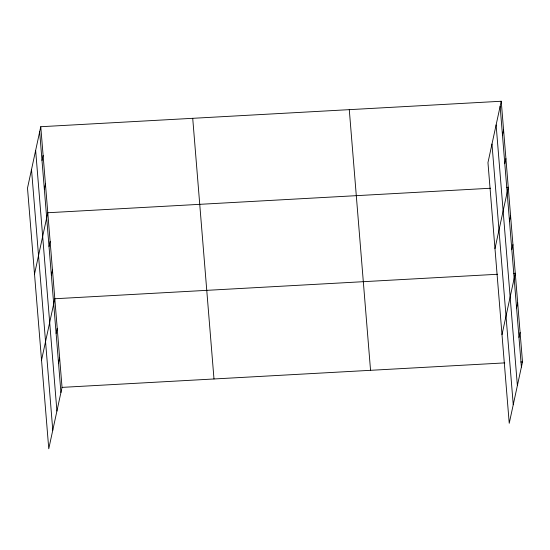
<?xml version="1.0" encoding="UTF-8"?>
<svg xmlns="http://www.w3.org/2000/svg" width="550" height="550" viewBox="0 0 550 550"><rect width="100%" height="100%" fill="white"/><g stroke="black" fill="none" stroke-linecap="round" stroke-linejoin="round"><path stroke-width="0.82" d="M40.769 126.72L27.5 188.093L48.764 448.752L62.04 387.379L40.769 126.72L501.236 101.248L522.5 361.907L509.231 423.28L487.96 162.621L501.236 101.248M42.006 160.511L43.106 155.396M44.344 189.179L45.451 184.064M34.519 274.113L47.788 212.74L490.524 188.244M49.019 246.524L50.126 241.409M51.363 275.199L52.47 270.084M41.539 360.133L54.807 298.753L497.544 274.264M56.114 333.41L57.214 328.295M58.52 362.952L59.627 357.837M502.466 135.032L503.573 129.917M504.804 163.708L505.911 158.593M494.979 248.634L508.248 187.261L506.564 187.357M509.486 221.052L510.592 215.937M511.823 249.728L512.93 244.606M501.999 334.654L515.268 273.281L513.583 273.377M516.574 307.938L517.681 302.823M518.987 337.48L520.087 332.365M62.04 387.379L504.769 362.89M520.809 361.996L522.5 361.907M500.129 106.363L521.393 367.022M496.114 124.926L517.378 385.584M491.975 144.052L513.246 404.717M349.278 109.649L370.549 370.315M192.72 118.312L213.991 378.971M39.662 131.835L60.933 392.494M35.647 150.397L56.918 411.063M31.515 169.531L52.779 430.189"/></g></svg>
